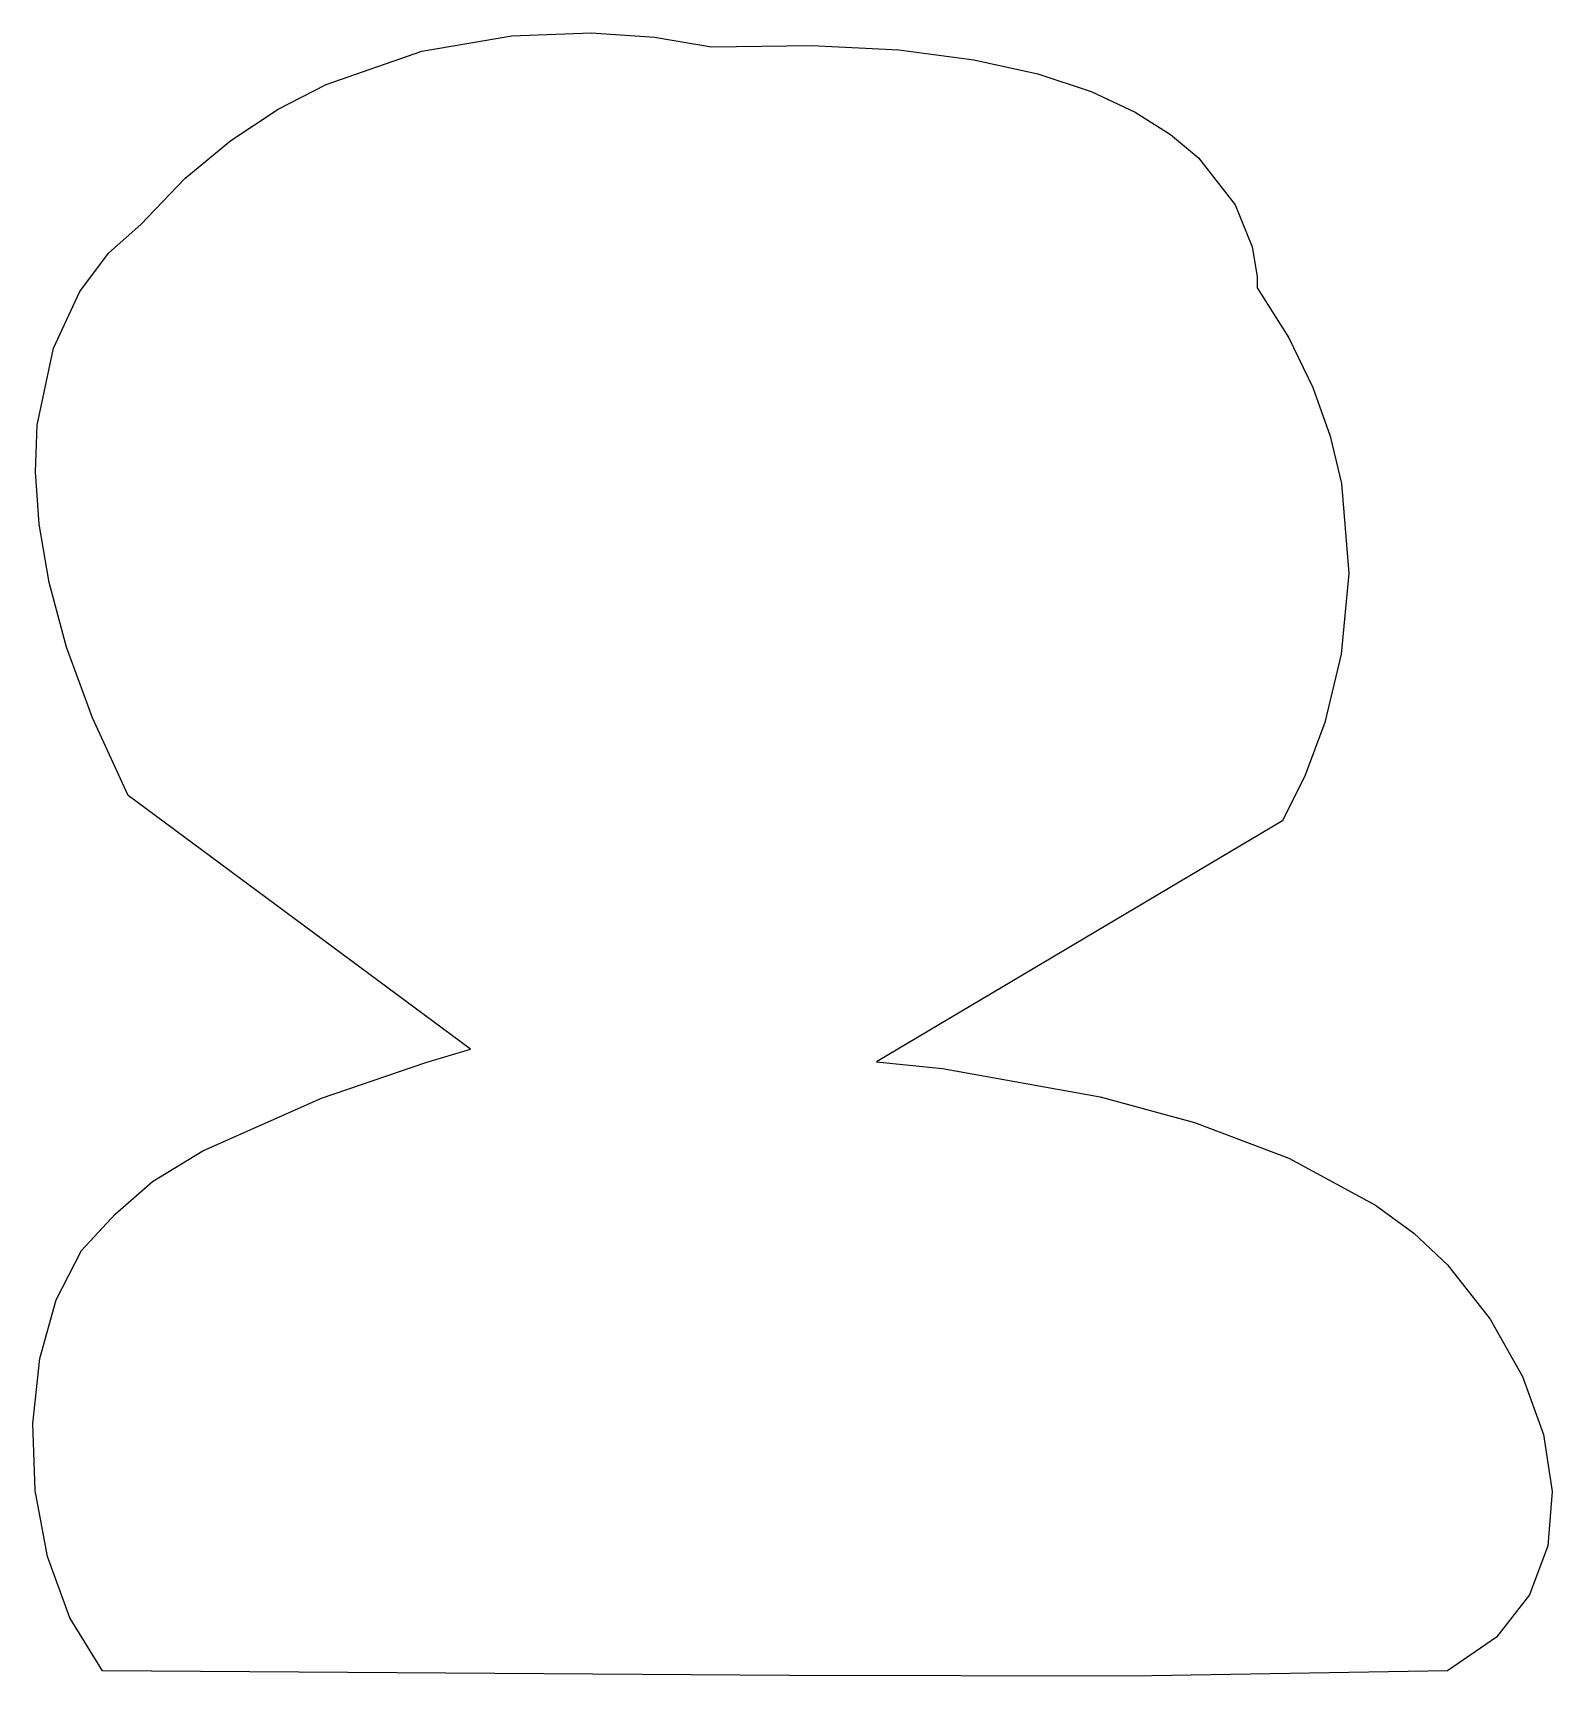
# Model space of a CAD drawing. Extents: x 10.2 to 53.9, y 185.8 to 233.1.
import ezdxf

# ---------------------------------------------------------------- set-up
doc = ezdxf.new("R2010")
doc.units = 0

msp = doc.modelspace()

# ---------------------------------------------------------------- linework, layer by layer
at = {"layer": 'Layer 1'}
for p, q in [((24.014686, 233.007115), (26.298135, 233.091924)), ((26.298135, 233.091924), (28.119764, 232.967203)), ((18.678088, 231.610252), (21.423357, 232.563112)), ((21.423357, 232.563112), (24.014686, 233.007115)), ((28.119764, 232.967203), (29.761795, 232.68783)), ((29.761795, 232.68783), (29.7618, 232.688)), ((29.7618, 232.688), (32.643994, 232.730405)), ((32.643994, 232.730405), (35.150423, 232.599627)), ((35.150423, 232.599627), (37.30728, 232.319185)), ((37.30728, 232.319185), (39.140755, 231.912597)), ((17.295833, 230.896229), (18.678088, 231.610252)), ((39.140755, 231.912597), (40.677039, 231.403383)), ((40.677039, 231.403383), (41.942324, 230.815061)), ((15.932821, 229.998869), (17.295833, 230.896229)), ((41.942324, 230.815061), (42.962802, 230.171149)), ((14.608294, 228.899462), (15.932821, 229.998869)), ((42.962802, 230.171149), (43.764663, 229.495166)), ((43.764663, 229.495166), (44.817299, 228.141063)), ((13.341495, 227.5793), (14.608294, 228.899462)), ((44.817299, 228.141063), (45.309764, 226.9409)), ((12.412154, 226.758278), (13.341495, 227.5793)), ((45.309764, 226.9409), (45.451588, 226.082826)), ((11.590428, 225.655033), (12.412154, 226.758278)), ((45.451588, 226.082826), (45.4523, 225.75499)), ((10.832844, 224.02155), (11.590428, 225.655033)), ((45.4523, 225.75499), (46.362488, 224.320087)), ((46.362488, 224.320087), (47.055128, 222.896409)), ((10.366035, 221.806517), (10.832844, 224.02155)), ((47.055128, 222.896409), (47.552137, 221.49518)), ((10.312495, 220.464884), (10.366035, 221.806517)), ((47.552137, 221.49518), (47.875429, 220.127625)), ((10.416636, 218.958622), (10.312495, 220.464884)), ((47.875429, 220.127625), (48.088521, 217.538437)), ((10.706787, 217.281316), (10.416636, 218.958622)), ((48.088521, 217.538437), (47.869727, 215.218644)), ((11.211279, 215.426554), (10.706787, 217.281316)), ((11.95844, 213.387919), (11.211279, 215.426554)), ((47.869727, 215.218644), (47.394366, 213.258043)), ((12.9766, 211.159), (11.95844, 213.387919)), ((47.394366, 213.258043), (46.837759, 211.746435)), ((46.837759, 211.746435), (46.182089, 210.42939)), ((22.828795, 203.86192), (12.9766, 211.159)), ((46.182089, 210.42939), (34.5054, 203.497)), ((21.540253, 203.47992), (22.828795, 203.86192)), ((18.541259, 202.447951), (21.540253, 203.47992)), ((34.5054, 203.497), (36.403989, 203.303149)), ((36.403989, 203.303149), (40.936662, 202.493538)), ((15.131757, 200.937056), (18.541259, 202.447951)), ((40.936662, 202.493538), (43.645581, 201.750919)), ((43.645581, 201.750919), (46.35878, 200.726077)), ((13.6793, 200.055463), (15.131757, 200.937056)), ((46.35878, 200.726077), (48.858179, 199.376251)), ((12.611695, 199.11828), (13.6793, 200.055463)), ((11.638168, 198.074901), (12.611695, 199.11828)), ((48.858179, 199.376251), (49.959555, 198.566106)), ((49.959555, 198.566106), (50.9257, 197.65868)), ((10.912655, 196.655229), (11.638168, 198.074901)), ((50.9257, 197.65868), (52.152945, 196.094334)), ((10.443708, 194.961891), (10.912655, 196.655229)), ((52.152945, 196.094334), (53.080861, 194.448743)), ((10.239879, 193.097511), (10.443708, 194.961891)), ((53.080861, 194.448743), (53.683793, 192.777497)), ((10.309722, 191.164715), (10.239879, 193.097511)), ((53.683793, 192.777497), (53.936084, 191.136185)), ((10.661788, 189.266128), (10.309722, 191.164715)), ((53.936084, 191.136185), (53.812076, 189.580398)), ((53.812076, 189.580398), (53.286115, 188.165725)), ((11.30463, 187.504374), (10.661788, 189.266128)), ((53.286115, 188.165725), (52.332541, 186.947756)), ((12.2468, 185.98208), (11.30463, 187.504374)), ((52.332541, 186.947756), (50.9257, 185.98208)), ((31.9968, 185.845242), (12.2468, 185.98208)), ((41.854663, 185.828138), (31.9968, 185.845242)), ((50.9257, 185.98208), (41.854663, 185.828138))]:
    msp.add_line(p, q, dxfattribs=at)

doc.saveas('drawing.dxf')
